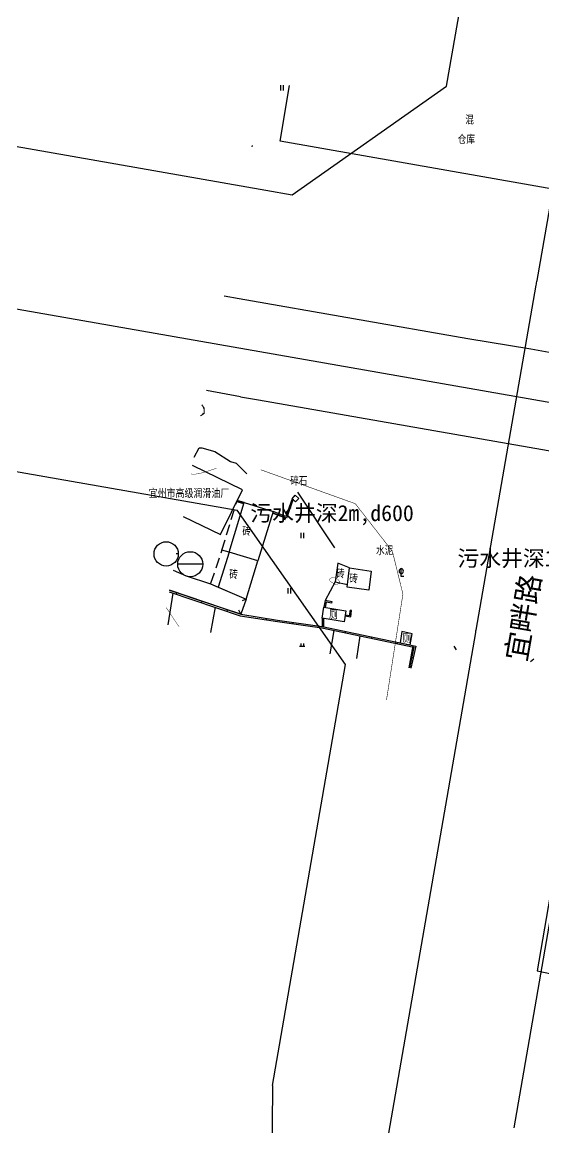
# Model space of a CAD drawing. Extents: x 529262 to 576451, y 2694391 to 2717535.
# Drawn here: x 561718.3 to 561816.2, y 2710966.7 to 2711173.8 of the extents above; entities that cross this region are included whole.
import ezdxf
from ezdxf.enums import TextEntityAlignment as Align
from ezdxf.xclip import XClip

# ---------------------------------------------------------------- set-up
doc = ezdxf.new("R2010")
doc.units = 0
doc.header["$XCLIPFRAME"] = 0
doc.linetypes.add('X5', pattern=[3, 2, -1])
for name, color, linetype in [('DGX', 8, 'Continuous'), ('DLDW', 8, 'Continuous'), ('DLSS', 4, 'Continuous'), ('DMTZ', 8, 'Continuous'), ('JMD', 8, 'Continuous'), ('PP-COM', 7, 'Continuous'), ('RD-中线', 40, 'Continuous'), ('RD-红线', 7, 'Continuous'), ('RD-路名', 7, 'Continuous'), ('ZBTZ', 8, 'Continuous'), ('ZJ', 7, 'Continuous')]:
    doc.layers.add(name, color=color, linetype=linetype)
doc.layers.add('SXSS', color=5, linetype='Continuous', lineweight=0)
doc.layers.add('现状管道深度（物探资料）', color=2, linetype='Continuous', plot=False)
doc.styles.add('HZ', font='rs.shx', dxfattribs={"width": 0.8, "bigfont": 'hztxt.shx'})
doc.styles.get("Standard").update_dxf_attribs({"font": '', "height": 2.5, "bigfont": 'smfs.shx'})
doc.styles.add('宋体', font='', dxfattribs={"width": 0.75})
doc.styles.add('黑体', font='simhei.ttf')
doc.styles.get('Standard').set_extended_font_data('FangSong_GB2312')
doc.styles.get('宋体').set_extended_font_data('SimSun')
doc.linetypes.add('10422', pattern='A,0.75,[150,AAA.SHX,S=0.5,R=0,X=0,Y=0.5],1.5,[177,AAA.SHX,S=1,R=0,X=0,Y=0.4],0.75', length=3)
doc.linetypes.add('1161', pattern='A,0,[149,AAA.SHX,S=0.15,R=0,X=0,Y=0],-1.6', length=1.6)

# ---------------------------------------------------------------- blocks, each defined once
blk = doc.blocks.new('A$C19FD0107')
at = {"layer": 'RD-中线', "color": 8, "linetype": 'Continuous', "flags": 128}
blk.add_lwpolyline([(-9388.97, 15551.45), (-9194.61, 16668.92, -0.000112), (-9194.54, 16669.36), (-9183.27, 16733.98, -0.000221), (-9183.12, 16734.85), (-9059.2, 17441.75)], format="xyb", dxfattribs=at)
at = {"layer": 'RD-中线', "color": 8}
blk.add_lwpolyline([(-9929.43, 16843.06), (-8702.79, 16628.34)], dxfattribs=at)
at = {"layer": 'RD-红线', "color": 8}
for points in [[(-9924.27, 16872.61), (-9233.95, 16751.78), (-9229.03, 16750.91)], [(-9359.7, 16712.87), (-9239.33, 16691.8)], [(-9232.72, 16584.03), (-9232.94, 16553.61)]]:
    blk.add_lwpolyline(points, dxfattribs=at)
at = {"layer": 'RD-红线', "color": 8, "linetype": 'Continuous', "flags": 128}
for points in [[(-9200.09, 16771.22), (-9200.09, 16771.25), (-9186.28, 16850.02)], [(-9232.72, 16584.03), (-9219.01, 16662.9)], [(-9187.41, 16576.09), (-9173.71, 16654.91), (-9173.71, 16654.91)]]:
    blk.add_lwpolyline(points, dxfattribs=at)
at = {"layer": 'RD-红线', "color": 8}
for points in [[(-9229.03, 16750.91), (-9200.09, 16771.22, 0.414143)], [(-9219.01, 16662.9), (-9239.33, 16691.8, 0.413896)]]:
    blk.add_lwpolyline(points, format="xyb", dxfattribs=at)
blk = doc.blocks.new('gc121')
at = {"color": 8}
for p, q in [((-0.5, -1), (-0.5, 1)), ((0.5, -1), (0.5, 1))]:
    blk.add_line(p, q, dxfattribs=at)
blk = doc.blocks.new('gc119')
at = {"color": 8}
for p, q in [((-1, 0), (1, 0)), ((-0.5, 1), (-0.5, 0)), ((0.5, 1), (0.5, 0))]:
    blk.add_line(p, q, dxfattribs=at)
blk = doc.blocks.new('gc143')
for p, q in [((0, 0), (0, 3)), ((1, 0), (0, 0))]:
    blk.add_line(p, q)
for centre, start, end in [((0.225, 2), 102.68038, 257.31962), ((-0.225, 2), 282.68038, 77.31962)]:
    blk.add_arc(centre, 1.025, start, end)

msp = doc.modelspace()

# ---------------------------------------------------------------- linework, layer by layer
at = {"color": 8, "linetype": 'Continuous', "flags": 128}
msp.add_lwpolyline([(561903.87, 2711046.497), (561905.56, 2711054.226), (561844.662, 2711065.207), (561837.195, 2711062.1), (561828.985, 2711056.596), (561824.1, 2711049.535), (561814.882, 2710996.118), (561841.107, 2710990.643), (561851.703, 2711043.728), (561856.767, 2711050.022), (561862.236, 2711054.426)], dxfattribs=at)
at = {"layer": 'DGX', "color": 252, "linetype": 'Continuous', "const_width": 0.075, "elevation": 142, "flags": 128}
for points in [[(561754.791, 2711090.295), (561753.968, 2711089.995), (561753.216, 2711089.74), (561752.533, 2711089.531), (561751.921, 2711089.368), (561751.379, 2711089.25), (561750.908, 2711089.177), (561750.506, 2711089.15), (561750.176, 2711089.169), (561750.021, 2711089.2)], [(561747.795, 2711060.566), (561747.494, 2711060.979), (561746.816, 2711061.956), (561746.142, 2711062.976), (561745.491, 2711063.973), (561745.365, 2711064.162)]]:
    msp.add_lwpolyline(points, dxfattribs=at)
at = {"layer": 'DGX', "color": 252, "linetype": 'Continuous', "const_width": 0.075, "flags": 128}
msp.add_lwpolyline([(561777.603, 2711069.367), (561777.736, 2711069.213), (561777.834, 2711069.075), (561777.895, 2711068.955), (561777.921, 2711068.852), (561777.912, 2711068.767), (561777.866, 2711068.698), (561777.786, 2711068.647), (561777.669, 2711068.613), (561777.542, 2711068.589), (561777.43, 2711068.569), (561777.332, 2711068.552), (561777.249, 2711068.54), (561777.181, 2711068.53), (561777.127, 2711068.525), (561777.088, 2711068.523), (561777.064, 2711068.525), (561777.037, 2711068.535), (561776.99, 2711068.558), (561776.924, 2711068.594), (561776.837, 2711068.643), (561776.731, 2711068.705), (561776.605, 2711068.781), (561776.459, 2711068.869), (561776.293, 2711068.97), (561776.139, 2711069.076), (561776.029, 2711069.178), (561775.963, 2711069.276), (561775.941, 2711069.37), (561775.964, 2711069.461), (561776.03, 2711069.548), (561776.14, 2711069.631), (561776.295, 2711069.71), (561776.47, 2711069.772), (561776.641, 2711069.804), (561776.81, 2711069.807), (561776.975, 2711069.779), (561777.137, 2711069.721), (561777.296, 2711069.633), (561777.451, 2711069.515)], close=True, dxfattribs=at)
at = {"layer": 'DLDW', "color": 252, "linetype": 'Continuous'}
for p, q in [((561747.625, 2711074.22), (561747.235, 2711074.22)), ((561752.201, 2711072.295, -853.787), (561747.516, 2711072.295, -853.787))]:
    msp.add_line(p, q, dxfattribs=at)
at = {"layer": 'DLDW', "color": 252, "linetype": 'Continuous', "flags": 128}
for points in [[(561774.599, 2711062.155), (561774.939, 2711064.227), (561779.036, 2711063.535), (561778.695, 2711061.513)], [(561791.091, 2711057.19), (561791.453, 2711059.264), (561789.507, 2711059.687), (561789.23, 2711057.58)]]:
    msp.add_lwpolyline(points, close=True, dxfattribs=at)
at = {"layer": 'DLDW', "color": 252, "linetype": 'Continuous'}
for centre, radius in [((561745.348, 2711074.22, -851.803), 2.277), ((561749.859, 2711072.295, -853.787), 2.343)]:
    msp.add_circle(centre, radius, dxfattribs=at)
at = {"layer": 'DLSS', "color": 8, "linetype": 'Continuous', "flags": 128}
for points, elevation in [([(561878.879, 2711100.962), (561872.924, 2711102.001), (561853.989, 2711105.35), (561839.861, 2711107.822), (561813.745, 2711112.606), (561801.879, 2711114.525), (561759.04, 2711122.017), (561756.217, 2711122.516)], -0.427), ([(561759.269, 2711103.674), (561762.687, 2711103.058), (561832.346, 2711090.882), (561876.294, 2711083.2)], 141.203)]:
    msp.add_lwpolyline(points, dxfattribs=dict(at, elevation=elevation))
at = {"layer": 'DLSS', "linetype": 'Continuous', "const_width": 0.1, "flags": 128}
msp.add_lwpolyline([(561763.094, 2711089.979), (561780.804, 2711083.627), (561787.767, 2711074.704), (561789.735, 2711066.689), (561786.657, 2711046.841)], dxfattribs=at)
at = {"layer": 'DLSS', "linetype": 'Continuous', "flags": 128}
msp.add_lwpolyline([(561769.948, 2711085.79), (561776.905, 2711075.336)], dxfattribs=at)
at = {"layer": 'DMTZ', "linetype": '10422', "flags": 128}
for points in [[(561750.602, 2711092.323), (561751.558, 2711094.078), (561752.04, 2711094.097), (561754.47, 2711093.382), (561757.422, 2711091.546), (561758.477, 2711091.225), (561760.453, 2711089.204)], [(561777.019, 2711069.017), (561775.143, 2711065.47)]]:
    msp.add_lwpolyline(points, dxfattribs=at)
at = {"layer": 'JMD', "linetype": 'Continuous'}
for p, q in [((561761.476, 2711150.726), (561761.428, 2711150.481)), ((561766.418, 2711081.758), (561766.329, 2711081.525)), ((561747.27, 2711066.682), (561747.366, 2711066.966)), ((561752.008, 2711065.085), (561752.104, 2711065.369)), ((561760.351, 2711065.746), (561759.617, 2711065.427)), ((561756.746, 2711063.487), (561756.842, 2711063.771)), ((561759.332, 2711062.937), (561758.984, 2711063.658)), ((561764.165, 2711061.858), (561764.212, 2711062.154)), ((561769.11, 2711061.122), (561769.152, 2711061.419)), ((561774.061, 2711060.424), (561774.103, 2711060.721)), ((561778.96, 2711059.43), (561779.022, 2711059.723)), ((561783.853, 2711058.402), (561783.915, 2711058.696)), ((561788.747, 2711057.375), (561788.808, 2711057.669)), ((561799.279, 2711056.913), (561799.747, 2711056.264)), ((561791.406, 2711054.905), (561791.699, 2711054.841)), ((561814.305, 2711054.47), (561813.655, 2711054.004))]:
    msp.add_line(p, q, dxfattribs=at)
at = {"layer": 'JMD', "linetype": 'Continuous', "flags": 128}
for points, elevation in [([(561837.801, 2711149.934), (561835.937, 2711139.355), (561766.692, 2711151.527), (561768.484, 2711161.979)], 142.151), ([(561766.692, 2711151.527), (561768.484, 2711161.979)], 54.181), ([(561769.187, 2711084.485), (561767.939, 2711080.905), (561765.299, 2711081.921)], -851.602), ([(561768.951, 2711084.567), (561767.788, 2711081.231), (561765.389, 2711082.154)], -851.602), ([(561767.484, 2711081.026), (561767.325, 2711080.613)], -853.995), ([(561767.718, 2711080.937), (561767.559, 2711080.523)], -853.995), ([(561774.599, 2711062.155), (561774.607, 2711060.65)], 143.638)]:
    msp.add_lwpolyline(points, dxfattribs=dict(at, elevation=elevation))
for points in [[(561748.536, 2711081.212), (561755.516, 2711077.828), (561759.679, 2711086.238), (561750.314, 2711090.777)], [(561759.916, 2711083.585), (561758.61, 2711083.989)], [(561759.99, 2711083.824), (561758.684, 2711084.228)], [(561759.275, 2711083.783), (561759.354, 2711084.021)], [(561767.718, 2711080.937), (561765.3, 2711081.867)], [(561746.665, 2711071.152), (561749.084, 2711070.084), (561753.645, 2711068.592), (561760.351, 2711065.746), (561759.332, 2711062.937), (561756.117, 2711064.016), (561745.974, 2711067.436)], [(561745.918, 2711067.138), (561759.228, 2711062.65)], [(561745.974, 2711067.436), (561759.324, 2711062.934)], [(561776.417, 2711065.007), (561776.458, 2711065.254), (561775.143, 2711065.47), (561774.939, 2711064.227)], [(561776.417, 2711065.007), (561775.349, 2711065.183), (561775.185, 2711064.187)], [(561759.332, 2711062.937), (561766.24, 2711061.829), (561774.607, 2711060.65), (561792.167, 2711056.964), (561791.247, 2711052.794)], [(561778.877, 2711062.59), (561779.979, 2711062.404), (561780.096, 2711063.595), (561779.847, 2711063.619)], [(561778.918, 2711062.837), (561779.756, 2711062.695), (561779.847, 2711063.619)], [(561759.228, 2711062.65), (561766.195, 2711061.532), (561774.555, 2711060.354), (561791.809, 2711056.732), (561790.952, 2711052.847)], [(561774.849, 2711062.116), (561774.857, 2711060.651)]]:
    msp.add_lwpolyline(points, dxfattribs=at)
at = {"layer": 'JMD', "linetype": 'X5', "flags": 128}
msp.add_lwpolyline([(561755.792, 2711074.945), (561758.628, 2711084.116), (561758.684, 2711084.228), (561759.99, 2711083.824)], dxfattribs=at)
at = {"layer": 'JMD', "linetype": 'Continuous', "flags": 128}
for points, elevation in [([(561757.138, 2711074.537), (561759.99, 2711083.824), (561765.389, 2711082.154), (561762.528, 2711072.904)], 143.461), ([(561769.556, 2711085.211), (561770.212, 2711084.595), (561769.607, 2711083.951), (561768.951, 2711084.567)], -853.54), ([(561755.12, 2711067.966), (561760.351, 2711065.746), (561762.528, 2711072.904), (561757.138, 2711074.537)], 142.78), ([(561779.739, 2711071.581), (561777.541, 2711072.458), (561777.019, 2711069.017), (561779.342, 2711068.503)], 143.722)]:
    msp.add_lwpolyline(points, close=True, dxfattribs=dict(at, elevation=elevation))
at = {"layer": 'JMD', "linetype": 'X5', "elevation": -853.853, "flags": 128}
msp.add_lwpolyline([(561757.138, 2711074.537), (561755.792, 2711074.945), (561753.645, 2711068.592), (561755.12, 2711067.966)], dxfattribs=at)
at = {"layer": 'JMD', "linetype": 'Continuous', "flags": 128}
msp.add_lwpolyline([(561779.739, 2711071.581), (561783.805, 2711071.015), (561783.34, 2711067.408), (561779.274, 2711067.974)], close=True, dxfattribs=at)
at = {"layer": 'SXSS', "color": 8, "linetype": 'Continuous'}
for p, q in [((561752.466, 2711100.548), (561751.808, 2711100.092)), ((561752.505, 2711101.518), (561752.045, 2711102.173)), ((561752.505, 2711101.518), (561752.466, 2711100.548))]:
    msp.add_line(p, q, dxfattribs=at)
at = {"layer": 'SXSS', "color": 8, "linetype": 'Continuous', "flags": 128}
for points in [[(561752.142, 2711100.603), (561752.466, 2711100.548)], [(561752.505, 2711101.518), (561752.318, 2711101.55)]]:
    msp.add_lwpolyline(points, dxfattribs=at)
at = {"layer": 'ZBTZ', "linetype": '1161', "flags": 128}
msp.add_lwpolyline([(561759.269, 2711103.674), (561752.925, 2711104.816)], dxfattribs=at)
at = {"layer": 'ZBTZ', "linetype": '1161', "elevation": -0.432, "flags": 128}
for points in [[(561745.75, 2711060.932), (561746.665, 2711066.886)], [(561754.522, 2711064.237), (561753.655, 2711059.518)], [(561776.088, 2711055.506), (561776.832, 2711059.876)], [(561781.66, 2711058.863), (561781.034, 2711054.621)], [(561790.91, 2711052.854), (561791.649, 2711056.989)]]:
    msp.add_lwpolyline(points, dxfattribs=at)

# ---------------------------------------------------------------- block references
at = {"layer": 'PP-COM'}
ref = msp.add_blockref('A$C19FD0107', (570997.993, 2694390.603), dxfattribs=at)
XClip(ref).set_block_clipping_path([(-9366.4383134884, 14428.6043910822), (-3328.4480743363, 17452.7484863754)])
at = {"layer": 'ZBTZ', "linetype": 'Continuous', "xscale": 0.5, "yscale": 0.5}
for name, p in [('gc121', (561767.121, 2711161.527)), ('gc121', (561770.91, 2711077.639)), ('gc143', (561789.414, 2711069.986, 143.527)), ('gc121', (561768.453, 2711067.288)), ('gc119', (561770.831, 2711056.926, -0.432))]:
    msp.add_blockref(name, p, dxfattribs=at)

# ---------------------------------------------------------------- texts
at = {"layer": 'DLDW', "color": 252, "linetype": 'Continuous', "style": 'HZ', "width": 0.8}
for p in [(561776.699, 2711062.9), (561790.452, 2711058.48)]:
    msp.add_text('厕', height=1.5, dxfattribs=at).set_placement(p, align=Align.MIDDLE)
at = {"layer": 'DMTZ', "linetype": 'Continuous', "style": 'HZ', "width": 0.8}
for s, p in [('碎石', (561770.219, 2711087.992)), ('水泥', (561786.313, 2711074.943))]:
    msp.add_text(s, height=1.5, dxfattribs=at).set_placement(p, align=Align.MIDDLE)
at = {"layer": 'JMD', "linetype": 'Continuous', "style": 'HZ', "width": 0.8}
for s, p in [('混', (561803.05, 2711155.444)), ('仓库', (561803.245, 2711151.783)), ('砖', (561761.26, 2711078.358)), ('砖', (561778.839, 2711070.413)), ('砖', (561758.821, 2711070.273)), ('砖', (561781.289, 2711069.495))]:
    msp.add_text(s, height=1.5, dxfattribs=at).set_placement(p, align=Align.MIDDLE_RIGHT)
at = {"layer": 'RD-路名', "color": 7, "style": '黑体'}
msp.add_text('宜畔路', height=4, rotation=80.08298, dxfattribs=at).set_placement((561812.178, 2711062.317), align=Align.MIDDLE)
at = {"layer": 'ZJ', "color": 8, "linetype": 'Continuous', "style": '宋体', "width": 0.8}
msp.add_text('宜州市高级润滑油厂', height=1.5, dxfattribs=at).set_placement((561749.635, 2711085.658), align=Align.MIDDLE)
at = {"layer": '现状管道深度（物探资料）'}
for s, p in [('污水井深2m,d600', (561776.45, 2711081.865)), ('污水井深1.8m,d600', (561817.32, 2711073.395))]:
    msp.add_text(s, height=3, dxfattribs=at).set_placement(p, align=Align.MIDDLE_CENTER)

doc.saveas('drawing.dxf')
